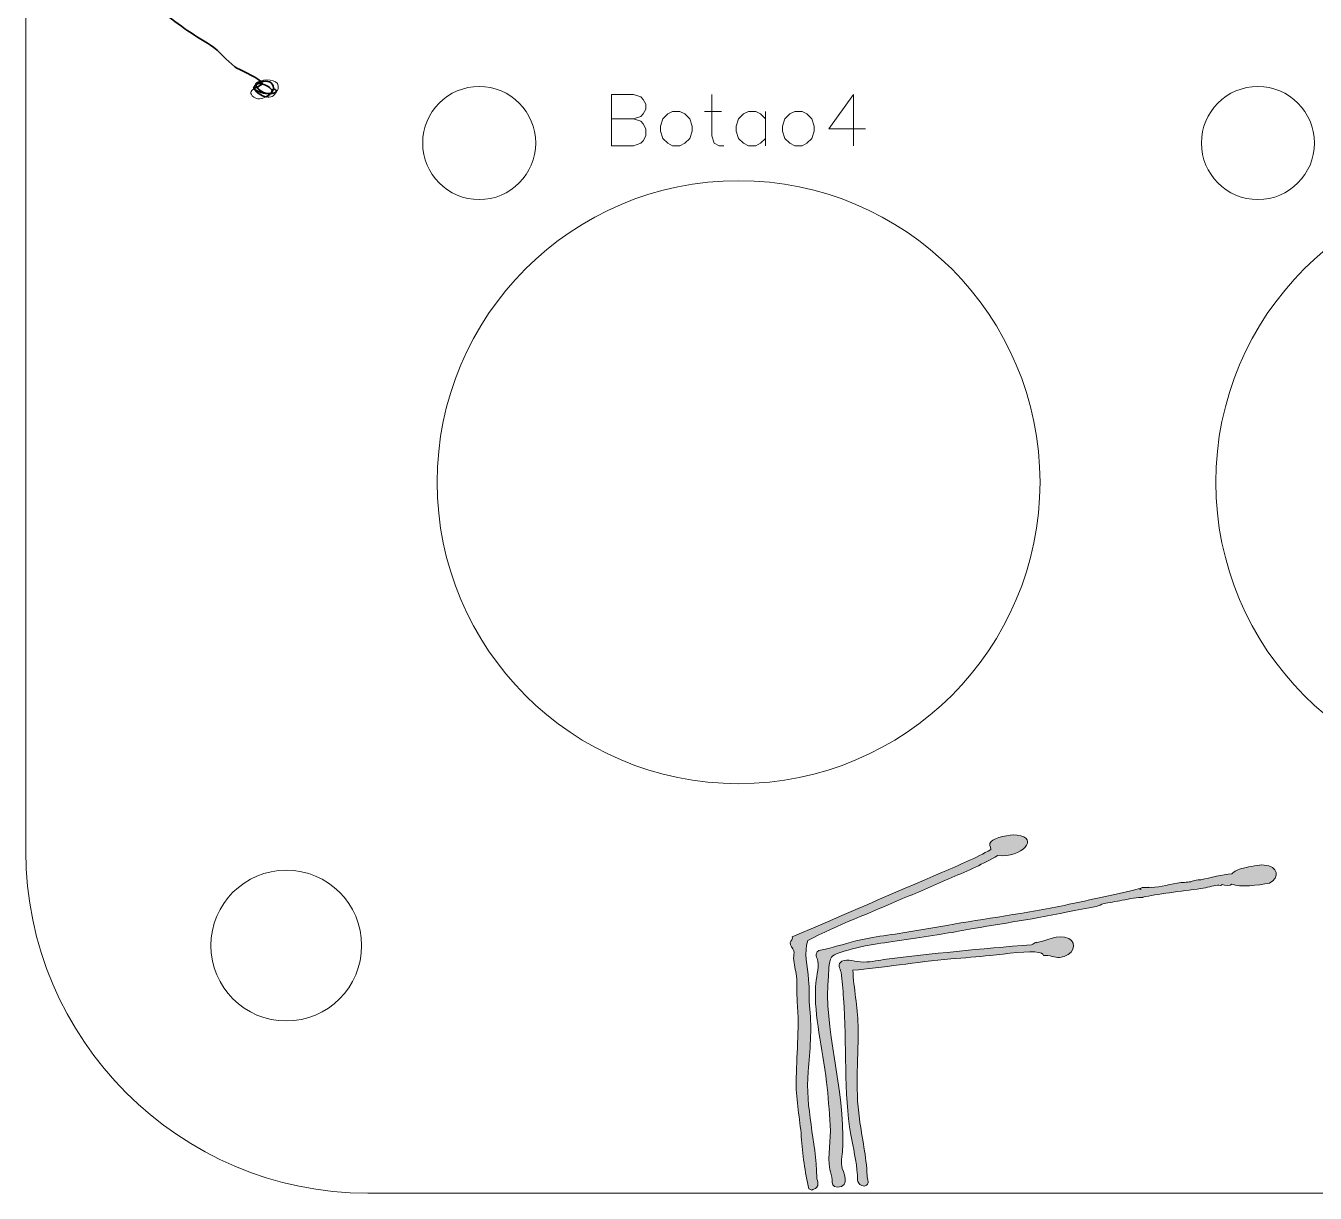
# Model space of a CAD drawing. Header units: inches. Extents: x 7 to 387, y -180 to -7.
# Drawn here: x 134.8 to 186.1, y -120.2 to -73.8 of the extents above; entities that cross this region are included whole.
import ezdxf

# ---------------------------------------------------------------- set-up
doc = ezdxf.new("R2010")
doc.units = ezdxf.units.IN
doc.header["$MEASUREMENT"] = 0
doc.layers.add('Layer 1', color=7, linetype='Continuous')

# ---------------------------------------------------------------- blocks, each defined once
blk = doc.blocks.new('block 51')
at = {"layer": 'Layer 1', "true_color": 0xffffff}
h = blk.add_hatch(color=7, dxfattribs=at)
h.dxf.hatch_style = 2
edge = h.paths.add_edge_path()
edge.add_spline(control_points=[(173.449, -106.799), (174.433, -106.884), (175.122, -106.083), (174.224, -105.979), (173.927, -105.943), (173.322, -106.079), (173.189, -106.238), (173.093, -106.354), (173.171, -106.423), (173.177, -106.555), (172.608, -106.894), (171.927, -107.164), (171.259, -107.45), (169.293, -108.293), (167.27, -109.18), (165.273, -110.029), (165.322, -110.108), (165.202, -110.18), (165.192, -110.261), (165.177, -110.396), (165.31, -110.468), (165.341, -110.585), (165.367, -110.679), (165.325, -110.786), (165.329, -110.882), (165.336, -111.12), (165.41, -111.357), (165.439, -111.593), (165.478, -111.923), (165.446, -112.262), (165.474, -112.606), (165.568, -113.758), (165.436, -114.768), (165.429, -115.828), (165.424, -116.563), (165.581, -117.268), (165.634, -117.984), (165.687, -118.689), (165.774, -119.392), (165.93, -120.066), (165.995, -120.066), (165.995, -120.109), (166.06, -120.11), (166.087, -120.111), (166.09, -120.1), (166.091, -120.09), (166.429, -120.001), (166.253, -119.738), (166.251, -119.607), (166.223, -118.148), (165.782, -116.854), (165.911, -115.394), (165.985, -114.558), (166.056, -113.709), (165.971, -112.906), (165.933, -112.547), (165.96, -112.094), (165.927, -111.736), (165.877, -111.185), (165.734, -110.652), (165.889, -110.181), (167.064, -109.547), (168.399, -109.09), (169.669, -108.498), (170.352, -108.246), (170.972, -107.946), (171.624, -107.67), (172.264, -107.4), (172.903, -107.119), (173.449, -106.799)], knot_values=[0, 0, 0, 0, 1, 1, 1, 2, 2, 2, 3, 3, 3, 4, 4, 4, 5, 5, 5, 6, 6, 6, 7, 7, 7, 8, 8, 8, 9, 9, 9, 10, 10, 10, 11, 11, 11, 12, 12, 12, 13, 13, 13, 14, 14, 14, 15, 15, 15, 16, 16, 16, 17, 17, 17, 18, 18, 18, 19, 19, 19, 20, 20, 20, 21, 21, 21, 22, 22, 22, 23, 23, 23, 23], degree=3, periodic=1)
h = blk.add_hatch(color=7, dxfattribs=at)
h.dxf.hatch_style = 2
edge = h.paths.add_edge_path()
edge.add_spline(control_points=[(184.267, -107.893), (184.7, -107.674), (184.632, -107.221), (184.06, -107.171), (183.839, -107.152), (183.513, -107.237), (183.239, -107.295), (183.011, -107.345), (182.874, -107.422), (182.776, -107.518), (182.383, -107.55), (181.941, -107.673), (181.547, -107.756), (181.488, -107.769), (181.476, -107.738), (181.357, -107.768), (181.282, -107.788), (181.225, -107.818), (181.138, -107.835), (180.985, -107.867), (180.793, -107.856), (180.599, -107.888), (180.216, -107.952), (179.753, -108.107), (179.462, -108.051), (179.545, -108.085), (179.284, -108.032), (179.146, -108.089), (179.099, -108.107), (179.157, -108.138), (179.149, -108.141), (179.097, -108.16), (179.078, -108.112), (179.083, -108.11), (178.212, -108.34), (177.196, -108.538), (176.097, -108.778), (174.634, -109.097), (172.876, -109.304), (171.43, -109.573), (170.561, -109.735), (169.731, -109.87), (168.905, -109.984), (168.514, -110.038), (168.147, -110.112), (167.803, -110.195), (167.294, -110.319), (166.878, -110.471), (166.329, -110.573), (166.131, -110.717), (166.271, -110.849), (166.293, -110.994), (166.34, -111.305), (166.219, -111.67), (166.2, -112.015), (166.139, -113.196), (166.474, -114.409), (166.64, -115.819), (166.707, -116.385), (166.746, -116.943), (166.784, -117.524), (166.823, -118.116), (166.668, -118.731), (166.772, -119.292), (166.792, -119.398), (166.854, -119.561), (166.863, -119.706), (166.871, -119.834), (166.863, -119.989), (167.073, -119.991), (167.621, -119.997), (167.278, -119.34), (167.242, -119.157), (167.202, -118.951), (167.278, -118.637), (167.287, -118.384), (167.373, -116.084), (166.501, -113.632), (166.714, -111.579), (166.738, -111.355), (166.727, -110.903), (166.885, -110.78), (167.019, -110.678), (167.579, -110.533), (168.01, -110.428), (168.478, -110.313), (168.824, -110.29), (169.272, -110.222), (170.228, -110.077), (171.261, -109.925), (171.891, -109.806), (173.506, -109.502), (174.597, -109.388), (176.242, -109.031), (176.587, -108.955), (177.013, -108.897), (177.375, -108.816), (177.488, -108.792), (177.569, -108.735), (177.687, -108.708), (177.866, -108.67), (178.157, -108.619), (178.412, -108.574), (178.717, -108.519), (179.041, -108.438), (179.234, -108.468), (179.27, -108.463), (179.25, -108.449), (179.233, -108.451), (179.769, -108.33), (180.754, -108.216), (181.538, -108.106), (181.791, -108.072), (182.013, -108.002), (182.2, -107.976), (182.283, -107.964), (182.361, -108.018), (182.389, -107.946), (182.49, -107.986), (182.717, -108.021), (182.771, -107.938), (183.113, -108.06), (183.809, -107.98), (184.267, -107.893)], knot_values=[0, 0, 0, 0, 1, 1, 1, 2, 2, 2, 3, 3, 3, 4, 4, 4, 5, 5, 5, 6, 6, 6, 7, 7, 7, 8, 8, 8, 9, 9, 9, 10, 10, 10, 11, 11, 11, 12, 12, 12, 13, 13, 13, 14, 14, 14, 15, 15, 15, 16, 16, 16, 17, 17, 17, 18, 18, 18, 19, 19, 19, 20, 20, 20, 21, 21, 21, 22, 22, 22, 23, 23, 23, 24, 24, 24, 25, 25, 25, 26, 26, 26, 27, 27, 27, 28, 28, 28, 29, 29, 29, 30, 30, 30, 31, 31, 31, 32, 32, 32, 33, 33, 33, 34, 34, 34, 35, 35, 35, 36, 36, 36, 37, 37, 37, 38, 38, 38, 39, 39, 39, 40, 40, 40, 41, 41, 41, 41], degree=3, periodic=1)
h = blk.add_hatch(color=7, dxfattribs=at)
h.dxf.hatch_style = 2
edge = h.paths.add_edge_path()
edge.add_spline(control_points=[(175.914, -110.854), (176.471, -110.798), (176.658, -110.276), (176.279, -110.096), (175.854, -109.895), (175.374, -110.198), (174.983, -110.268), (175.054, -110.19), (174.839, -110.323), (174.797, -110.351), (172.791, -110.493), (170.755, -110.709), (169.03, -110.92), (168.726, -110.957), (168.457, -111.029), (168.113, -111.033), (167.808, -111.037), (167.47, -110.884), (167.25, -111.002), (167.045, -111.112), (167.184, -111.285), (167.215, -111.441), (167.28, -111.77), (167.287, -112.116), (167.314, -112.468), (167.455, -114.294), (167.309, -116.265), (167.606, -117.909), (167.702, -118.438), (167.829, -118.948), (167.871, -119.518), (167.882, -119.668), (167.819, -119.901), (168.155, -119.955), (168.395, -119.871), (168.261, -119.688), (168.255, -119.528), (168.224, -118.776), (168.056, -118.032), (167.948, -117.273), (167.769, -116.021), (167.914, -114.731), (167.895, -113.55), (167.884, -112.811), (167.716, -112.077), (167.688, -111.358), (168.83, -111.266), (170.211, -111.027), (171.581, -110.911), (172.115, -110.867), (172.652, -110.827), (173.166, -110.772), (173.754, -110.709), (174.784, -110.576), (175.072, -110.647), (175.173, -110.673), (175.248, -110.668), (175.271, -110.775), (175.512, -110.739), (175.748, -110.872), (175.914, -110.854)], knot_values=[0, 0, 0, 0, 1, 1, 1, 2, 2, 2, 3, 3, 3, 4, 4, 4, 5, 5, 5, 6, 6, 6, 7, 7, 7, 8, 8, 8, 9, 9, 9, 10, 10, 10, 11, 11, 11, 12, 12, 12, 13, 13, 13, 14, 14, 14, 15, 15, 15, 16, 16, 16, 17, 17, 17, 18, 18, 18, 19, 19, 19, 20, 20, 20, 20], degree=3, periodic=1)
at = {"layer": 'Layer 1', "lineweight": 0}
for points, knots in [([(173.449, -106.799), (174.433, -106.884), (175.122, -106.083), (174.224, -105.979), (173.927, -105.943), (173.322, -106.079), (173.189, -106.238), (173.093, -106.354), (173.171, -106.423), (173.177, -106.555), (172.608, -106.894), (171.927, -107.164), (171.259, -107.45), (169.293, -108.293), (167.27, -109.18), (165.273, -110.029), (165.322, -110.108), (165.202, -110.18), (165.192, -110.261), (165.177, -110.396), (165.31, -110.468), (165.341, -110.585), (165.367, -110.679), (165.325, -110.786), (165.329, -110.882), (165.336, -111.12), (165.41, -111.357), (165.439, -111.593), (165.478, -111.923), (165.446, -112.262), (165.474, -112.606), (165.568, -113.758), (165.436, -114.768), (165.429, -115.828), (165.424, -116.563), (165.581, -117.268), (165.634, -117.984), (165.687, -118.689), (165.774, -119.392), (165.93, -120.066), (165.995, -120.066), (165.995, -120.109), (166.06, -120.11), (166.087, -120.111), (166.09, -120.1), (166.091, -120.09), (166.429, -120.001), (166.253, -119.738), (166.251, -119.607), (166.223, -118.148), (165.782, -116.854), (165.911, -115.394), (165.985, -114.558), (166.056, -113.709), (165.971, -112.906), (165.933, -112.547), (165.96, -112.094), (165.927, -111.736), (165.877, -111.185), (165.734, -110.652), (165.889, -110.181), (167.064, -109.547), (168.399, -109.09), (169.669, -108.498), (170.352, -108.246), (170.972, -107.946), (171.624, -107.67), (172.264, -107.4), (172.903, -107.119), (173.449, -106.799)], [0, 0, 0, 0, 1, 1, 1, 2, 2, 2, 3, 3, 3, 4, 4, 4, 5, 5, 5, 6, 6, 6, 7, 7, 7, 8, 8, 8, 9, 9, 9, 10, 10, 10, 11, 11, 11, 12, 12, 12, 13, 13, 13, 14, 14, 14, 15, 15, 15, 16, 16, 16, 17, 17, 17, 18, 18, 18, 19, 19, 19, 20, 20, 20, 21, 21, 21, 22, 22, 22, 23, 23, 23, 23]), ([(184.267, -107.893), (184.7, -107.674), (184.632, -107.221), (184.06, -107.171), (183.839, -107.152), (183.513, -107.237), (183.239, -107.295), (183.011, -107.345), (182.874, -107.422), (182.776, -107.518), (182.383, -107.55), (181.941, -107.673), (181.547, -107.756), (181.488, -107.769), (181.476, -107.738), (181.357, -107.768), (181.282, -107.788), (181.225, -107.818), (181.138, -107.835), (180.985, -107.867), (180.793, -107.856), (180.599, -107.888), (180.216, -107.952), (179.753, -108.107), (179.462, -108.051), (179.545, -108.085), (179.284, -108.032), (179.146, -108.089), (179.099, -108.107), (179.157, -108.138), (179.149, -108.141), (179.097, -108.16), (179.078, -108.112), (179.083, -108.11), (178.212, -108.34), (177.196, -108.538), (176.097, -108.778), (174.634, -109.097), (172.876, -109.304), (171.43, -109.573), (170.561, -109.735), (169.731, -109.87), (168.905, -109.984), (168.514, -110.038), (168.147, -110.112), (167.803, -110.195), (167.294, -110.319), (166.878, -110.471), (166.329, -110.573), (166.131, -110.717), (166.271, -110.849), (166.293, -110.994), (166.34, -111.305), (166.219, -111.67), (166.2, -112.015), (166.139, -113.196), (166.474, -114.409), (166.64, -115.819), (166.707, -116.385), (166.746, -116.943), (166.784, -117.524), (166.823, -118.116), (166.668, -118.731), (166.772, -119.292), (166.792, -119.398), (166.854, -119.561), (166.863, -119.706), (166.871, -119.834), (166.863, -119.989), (167.073, -119.991), (167.621, -119.997), (167.278, -119.34), (167.242, -119.157), (167.202, -118.951), (167.278, -118.637), (167.287, -118.384), (167.373, -116.084), (166.501, -113.632), (166.714, -111.579), (166.738, -111.355), (166.727, -110.903), (166.885, -110.78), (167.019, -110.678), (167.579, -110.533), (168.01, -110.428), (168.478, -110.313), (168.824, -110.29), (169.272, -110.222), (170.228, -110.077), (171.261, -109.925), (171.891, -109.806), (173.506, -109.502), (174.597, -109.388), (176.242, -109.031), (176.587, -108.955), (177.013, -108.897), (177.375, -108.816), (177.488, -108.792), (177.569, -108.735), (177.687, -108.708), (177.866, -108.67), (178.157, -108.619), (178.412, -108.574), (178.717, -108.519), (179.041, -108.438), (179.234, -108.468), (179.27, -108.463), (179.25, -108.449), (179.233, -108.451), (179.769, -108.33), (180.754, -108.216), (181.538, -108.106), (181.791, -108.072), (182.013, -108.002), (182.2, -107.976), (182.283, -107.964), (182.361, -108.018), (182.389, -107.946), (182.49, -107.986), (182.717, -108.021), (182.771, -107.938), (183.113, -108.06), (183.809, -107.98), (184.267, -107.893)], [0, 0, 0, 0, 1, 1, 1, 2, 2, 2, 3, 3, 3, 4, 4, 4, 5, 5, 5, 6, 6, 6, 7, 7, 7, 8, 8, 8, 9, 9, 9, 10, 10, 10, 11, 11, 11, 12, 12, 12, 13, 13, 13, 14, 14, 14, 15, 15, 15, 16, 16, 16, 17, 17, 17, 18, 18, 18, 19, 19, 19, 20, 20, 20, 21, 21, 21, 22, 22, 22, 23, 23, 23, 24, 24, 24, 25, 25, 25, 26, 26, 26, 27, 27, 27, 28, 28, 28, 29, 29, 29, 30, 30, 30, 31, 31, 31, 32, 32, 32, 33, 33, 33, 34, 34, 34, 35, 35, 35, 36, 36, 36, 37, 37, 37, 38, 38, 38, 39, 39, 39, 40, 40, 40, 41, 41, 41, 41]), ([(175.914, -110.854), (176.471, -110.798), (176.658, -110.276), (176.279, -110.096), (175.854, -109.895), (175.374, -110.198), (174.983, -110.268), (175.054, -110.19), (174.839, -110.323), (174.797, -110.351), (172.791, -110.493), (170.755, -110.709), (169.03, -110.92), (168.726, -110.957), (168.457, -111.029), (168.113, -111.033), (167.808, -111.037), (167.47, -110.884), (167.25, -111.002), (167.045, -111.112), (167.184, -111.285), (167.215, -111.441), (167.28, -111.77), (167.287, -112.116), (167.314, -112.468), (167.455, -114.294), (167.309, -116.265), (167.606, -117.909), (167.702, -118.438), (167.829, -118.948), (167.871, -119.518), (167.882, -119.668), (167.819, -119.901), (168.155, -119.955), (168.395, -119.871), (168.261, -119.688), (168.255, -119.528), (168.224, -118.776), (168.056, -118.032), (167.948, -117.273), (167.769, -116.021), (167.914, -114.731), (167.895, -113.55), (167.884, -112.811), (167.716, -112.077), (167.688, -111.358), (168.83, -111.266), (170.211, -111.027), (171.581, -110.911), (172.115, -110.867), (172.652, -110.827), (173.166, -110.772), (173.754, -110.709), (174.784, -110.576), (175.072, -110.647), (175.173, -110.673), (175.248, -110.668), (175.271, -110.775), (175.512, -110.739), (175.748, -110.872), (175.914, -110.854)], [0, 0, 0, 0, 1, 1, 1, 2, 2, 2, 3, 3, 3, 4, 4, 4, 5, 5, 5, 6, 6, 6, 7, 7, 7, 8, 8, 8, 9, 9, 9, 10, 10, 10, 11, 11, 11, 12, 12, 12, 13, 13, 13, 14, 14, 14, 15, 15, 15, 16, 16, 16, 17, 17, 17, 18, 18, 18, 19, 19, 19, 20, 20, 20, 20])]:
    blk.add_open_spline(points, degree=3, knots=knots, dxfattribs=at)
blk = doc.blocks.new('block 50')
at = {"layer": 'Layer 1'}
blk.add_blockref('block 51', (0, 0), dxfattribs=at)
blk = doc.blocks.new('block 49')
at = {"layer": 'Layer 1'}
blk.add_blockref('block 50', (0, 0), dxfattribs=at)
blk = doc.blocks.new('block 89')
at = {"layer": 'Layer 1', "color": 5, "lineweight": 9, "true_color": 0x0000ff}
for points in [[(158.08, -76.501), (158.08, -78.543)], [(158.08, -76.501), (158.955, -76.501), (159.247, -76.599), (159.344, -76.696), (159.442, -76.89), (159.442, -77.085), (159.344, -77.279), (159.247, -77.376), (158.955, -77.474)], [(158.08, -77.474), (158.955, -77.474), (159.247, -77.571), (159.344, -77.668), (159.442, -77.863), (159.442, -78.154), (159.344, -78.349), (159.247, -78.446), (158.955, -78.543), (158.08, -78.543)]]:
    blk.add_lwpolyline(points, dxfattribs=at)
blk = doc.blocks.new('block 90')
at = {"layer": 'Layer 1', "color": 5, "lineweight": 9, "true_color": 0x0000ff}
blk.add_lwpolyline([(160.511, -77.182), (160.317, -77.279), (160.122, -77.474), (160.025, -77.765), (160.025, -77.96), (160.122, -78.252), (160.317, -78.446), (160.511, -78.543), (160.803, -78.543), (160.998, -78.446), (161.192, -78.252), (161.289, -77.96), (161.289, -77.765), (161.192, -77.474), (160.998, -77.279), (160.803, -77.182), (160.511, -77.182)], dxfattribs=at)
blk = doc.blocks.new('block 91')
at = {"layer": 'Layer 1', "color": 5, "lineweight": 9, "true_color": 0x0000ff}
for points in [[(162.067, -76.501), (162.067, -78.154), (162.164, -78.446), (162.359, -78.543), (162.553, -78.543)], [(161.775, -77.182), (162.456, -77.182)]]:
    blk.add_lwpolyline(points, dxfattribs=at)
blk = doc.blocks.new('block 92')
at = {"layer": 'Layer 1', "color": 5, "lineweight": 9, "true_color": 0x0000ff}
for points in [[(164.207, -77.474), (164.012, -77.279), (163.818, -77.182), (163.526, -77.182), (163.331, -77.279), (163.137, -77.474), (163.04, -77.765), (163.04, -77.96), (163.137, -78.252), (163.331, -78.446), (163.526, -78.543), (163.818, -78.543), (164.012, -78.446), (164.207, -78.252)], [(164.207, -77.182), (164.207, -78.543)]]:
    blk.add_lwpolyline(points, dxfattribs=at)
blk = doc.blocks.new('block 93')
at = {"layer": 'Layer 1', "color": 5, "lineweight": 9, "true_color": 0x0000ff}
blk.add_lwpolyline([(165.374, -77.182), (165.179, -77.279), (164.985, -77.474), (164.887, -77.765), (164.887, -77.96), (164.985, -78.252), (165.179, -78.446), (165.374, -78.543), (165.665, -78.543), (165.86, -78.446), (166.054, -78.252), (166.152, -77.96), (166.152, -77.765), (166.054, -77.474), (165.86, -77.279), (165.665, -77.182), (165.374, -77.182)], dxfattribs=at)
blk = doc.blocks.new('block 94')
at = {"layer": 'Layer 1', "color": 5, "lineweight": 9, "true_color": 0x0000ff}
for points in [[(167.707, -76.501), (166.735, -77.863), (168.194, -77.863)], [(167.707, -76.501), (167.707, -78.543)]]:
    blk.add_lwpolyline(points, dxfattribs=at)
blk = doc.blocks.new('block 88')
at = {"layer": 'Layer 1'}
for name in ['block 89', 'block 91', 'block 94', 'block 90', 'block 92', 'block 93']:
    blk.add_blockref(name, (0, 0), dxfattribs=at)

msp = doc.modelspace()

# ---------------------------------------------------------------- linework, layer by layer
at = {"layer": 'Layer 1', "color": 1, "lineweight": 9, "true_color": 0xff0000}
for points, knots in [([(239.825, -120.234), (239.825, -120.234), (148.374, -120.234), (148.374, -120.234), (140.888, -120.234), (134.762, -114.109), (134.762, -106.622), (134.762, -106.622), (134.762, -21.046), (134.762, -21.046), (134.762, -13.559), (140.888, -7.434), (148.374, -7.434), (148.374, -7.434), (239.825, -7.434), (239.825, -7.434), (247.312, -7.434), (253.437, -13.559), (253.437, -21.046), (253.437, -21.046), (253.437, -106.622), (253.437, -106.622), (253.437, -114.109), (247.312, -120.234), (239.825, -120.234)], [0, 0, 0, 0, 1, 1, 1, 2, 2, 2, 3, 3, 3, 4, 4, 4, 5, 5, 5, 6, 6, 6, 7, 7, 7, 8, 8, 8, 8]), ([(150.562, -78.434), (150.562, -79.677), (151.569, -80.684), (152.812, -80.684), (154.055, -80.684), (155.062, -79.677), (155.062, -78.434), (155.062, -77.191), (154.055, -76.184), (152.812, -76.184), (151.569, -76.184), (150.562, -77.191), (150.562, -78.434), (150.562, -78.434), (150.562, -78.434), (150.562, -78.434)], [0, 0, 0, 0, 1, 1, 1, 2, 2, 2, 3, 3, 3, 4, 4, 4, 5, 5, 5, 5]), ([(181.562, -78.434), (181.562, -79.677), (182.569, -80.684), (183.812, -80.684), (185.055, -80.684), (186.062, -79.677), (186.062, -78.434), (186.062, -77.191), (185.055, -76.184), (183.812, -76.184), (182.569, -76.184), (181.562, -77.191), (181.562, -78.434), (181.562, -78.434), (181.562, -78.434), (181.562, -78.434)], [0, 0, 0, 0, 1, 1, 1, 2, 2, 2, 3, 3, 3, 4, 4, 4, 5, 5, 5, 5]), ([(151.137, -91.934), (151.137, -98.561), (156.509, -103.934), (163.137, -103.934), (169.764, -103.934), (175.137, -98.561), (175.137, -91.934), (175.137, -85.306), (169.764, -79.934), (163.137, -79.934), (156.509, -79.934), (151.137, -85.306), (151.137, -91.934), (151.137, -91.934), (151.137, -91.934), (151.137, -91.934)], [0, 0, 0, 0, 1, 1, 1, 2, 2, 2, 3, 3, 3, 4, 4, 4, 5, 5, 5, 5]), ([(182.137, -91.934), (182.137, -98.561), (187.509, -103.934), (194.137, -103.934), (200.764, -103.934), (206.137, -98.561), (206.137, -91.934), (206.137, -85.306), (200.764, -79.934), (194.137, -79.934), (187.509, -79.934), (182.137, -85.306), (182.137, -91.934), (182.137, -91.934), (182.137, -91.934), (182.137, -91.934)], [0, 0, 0, 0, 1, 1, 1, 2, 2, 2, 3, 3, 3, 4, 4, 4, 5, 5, 5, 5]), ([(148.132, -110.378), (148.132, -112.035), (146.789, -113.378), (145.132, -113.378), (143.475, -113.378), (142.132, -112.035), (142.132, -110.378), (142.132, -108.721), (143.475, -107.378), (145.132, -107.378), (146.789, -107.378), (148.132, -108.721), (148.132, -110.378)], [0, 0, 0, 0, 1, 1, 1, 2, 2, 2, 3, 3, 3, 4, 4, 4, 4])]:
    msp.add_open_spline(points, degree=3, knots=knots, dxfattribs=at)
at = {"layer": 'Layer 1', "color": 7, "lineweight": 35, "true_color": 0xffffff}
for points, knots in [([(134.764, -70.687), (135.159, -70.719), (135.554, -70.754), (135.953, -70.793), (136.295, -70.824), (137.039, -70.913), (137.308, -71.068), (137.495, -71.17), (137.604, -71.396), (137.763, -71.537), (138.126, -71.862), (138.592, -72.056), (138.987, -72.334), (139.696, -72.839), (140.387, -73.371), (141.093, -73.883), (141.424, -74.123), (141.781, -74.31), (142.119, -74.539), (142.49, -74.79), (142.737, -75.135), (143.09, -75.4), (143.248, -75.52), (143.883, -75.76), (144.102, -75.968), (144.116, -75.979), (144.127, -75.993), (144.137, -76.003), (144.159, -76.031), (144.173, -76.06), (144.176, -76.084), (144.176, -76.084), (144.176, -76.088), (144.176, -76.088), (144.12, -76.13), (144.042, -76.169), (143.968, -76.208), (143.926, -76.229), (143.883, -76.254), (143.845, -76.278), (143.845, -76.278), (143.841, -76.278), (143.841, -76.278)], [0, 0, 0, 0, 1, 1, 1, 2, 2, 2, 3, 3, 3, 4, 4, 4, 5, 5, 5, 6, 6, 6, 7, 7, 7, 8, 8, 8, 9, 9, 9, 10, 10, 10, 11, 11, 11, 12, 12, 12, 13, 13, 13, 14, 14, 14, 14]), ([(143.827, -76.257), (143.841, -76.204), (143.876, -76.155), (143.922, -76.116), (143.933, -76.106), (143.947, -76.095), (143.961, -76.088), (144.014, -76.049), (144.074, -76.021), (144.137, -76.003), (144.36, -75.936), (144.621, -75.993), (144.617, -76.247), (144.617, -76.352), (144.578, -76.416), (144.518, -76.444), (144.367, -76.522), (144.084, -76.384), (143.968, -76.208), (143.947, -76.176), (143.929, -76.148), (143.922, -76.116), (143.919, -76.113), (143.919, -76.109), (143.919, -76.106)], [0, 0, 0, 0, 1, 1, 1, 2, 2, 2, 3, 3, 3, 4, 4, 4, 5, 5, 5, 6, 6, 6, 7, 7, 7, 8, 8, 8, 8]), ([(144.737, -76.384), (144.677, -76.448), (144.592, -76.472), (144.494, -76.476), (144.261, -76.494), (143.972, -76.377), (143.845, -76.278), (143.841, -76.275), (143.837, -76.271), (143.834, -76.268)], [0, 0, 0, 0, 1, 1, 1, 2, 2, 2, 3, 3, 3, 3]), ([(144.331, -76.599), (144.144, -76.561), (143.95, -76.416), (143.845, -76.278), (143.845, -76.278), (143.841, -76.278), (143.841, -76.278)], [0, 0, 0, 0, 1, 1, 1, 2, 2, 2, 2]), ([(143.919, -76.106), (143.933, -76.098), (143.947, -76.091), (143.961, -76.088), (144.024, -76.063), (144.099, -76.063), (144.176, -76.084), (144.176, -76.084), (144.176, -76.088), (144.176, -76.088), (144.342, -76.123), (144.518, -76.24), (144.571, -76.352), (144.564, -76.384), (144.547, -76.416), (144.518, -76.444), (144.515, -76.458), (144.504, -76.469), (144.494, -76.476), (144.451, -76.525), (144.395, -76.564), (144.331, -76.599)], [0, 0, 0, 0, 1, 1, 1, 2, 2, 2, 3, 3, 3, 4, 4, 4, 5, 5, 5, 6, 6, 6, 7, 7, 7, 7]), ([(144.624, -76.264), (144.667, -76.296), (144.709, -76.324), (144.751, -76.356), (144.748, -76.367), (144.744, -76.374), (144.737, -76.384)], [0, 0, 0, 0, 1, 1, 1, 2, 2, 2, 2])]:
    msp.add_open_spline(points, degree=3, knots=knots, dxfattribs=at)
at = {"layer": 'Layer 1', "lineweight": 0}
msp.add_open_spline([(144.804, -76.275), (144.79, -76.321), (144.769, -76.36), (144.737, -76.384), (144.656, -76.589), (144.497, -76.635), (144.331, -76.599), (144.169, -76.684), (143.961, -76.709), (143.837, -76.61), (143.658, -76.462), (143.718, -76.363), (143.841, -76.278), (143.837, -76.275), (143.834, -76.271), (143.834, -76.268), (143.83, -76.268), (143.83, -76.264), (143.827, -76.264), (143.827, -76.261), (143.827, -76.261), (143.827, -76.257), (143.841, -76.183), (143.873, -76.137), (143.919, -76.105), (143.915, -76.095), (143.912, -76.088), (143.912, -76.077), (143.95, -76.031), (144.021, -75.993), (144.102, -75.968), (144.409, -75.866), (144.906, -75.933), (144.804, -76.275)], degree=3, knots=[0, 0, 0, 0, 1, 1, 1, 2, 2, 2, 3, 3, 3, 4, 4, 4, 5, 5, 5, 6, 6, 6, 7, 7, 7, 8, 8, 8, 9, 9, 9, 10, 10, 10, 11, 11, 11, 11], dxfattribs=at)

# ---------------------------------------------------------------- block references
at = {"layer": 'Layer 1'}
for name in ['block 88', 'block 49']:
    msp.add_blockref(name, (0, 0), dxfattribs=at)

doc.saveas('drawing.dxf')
